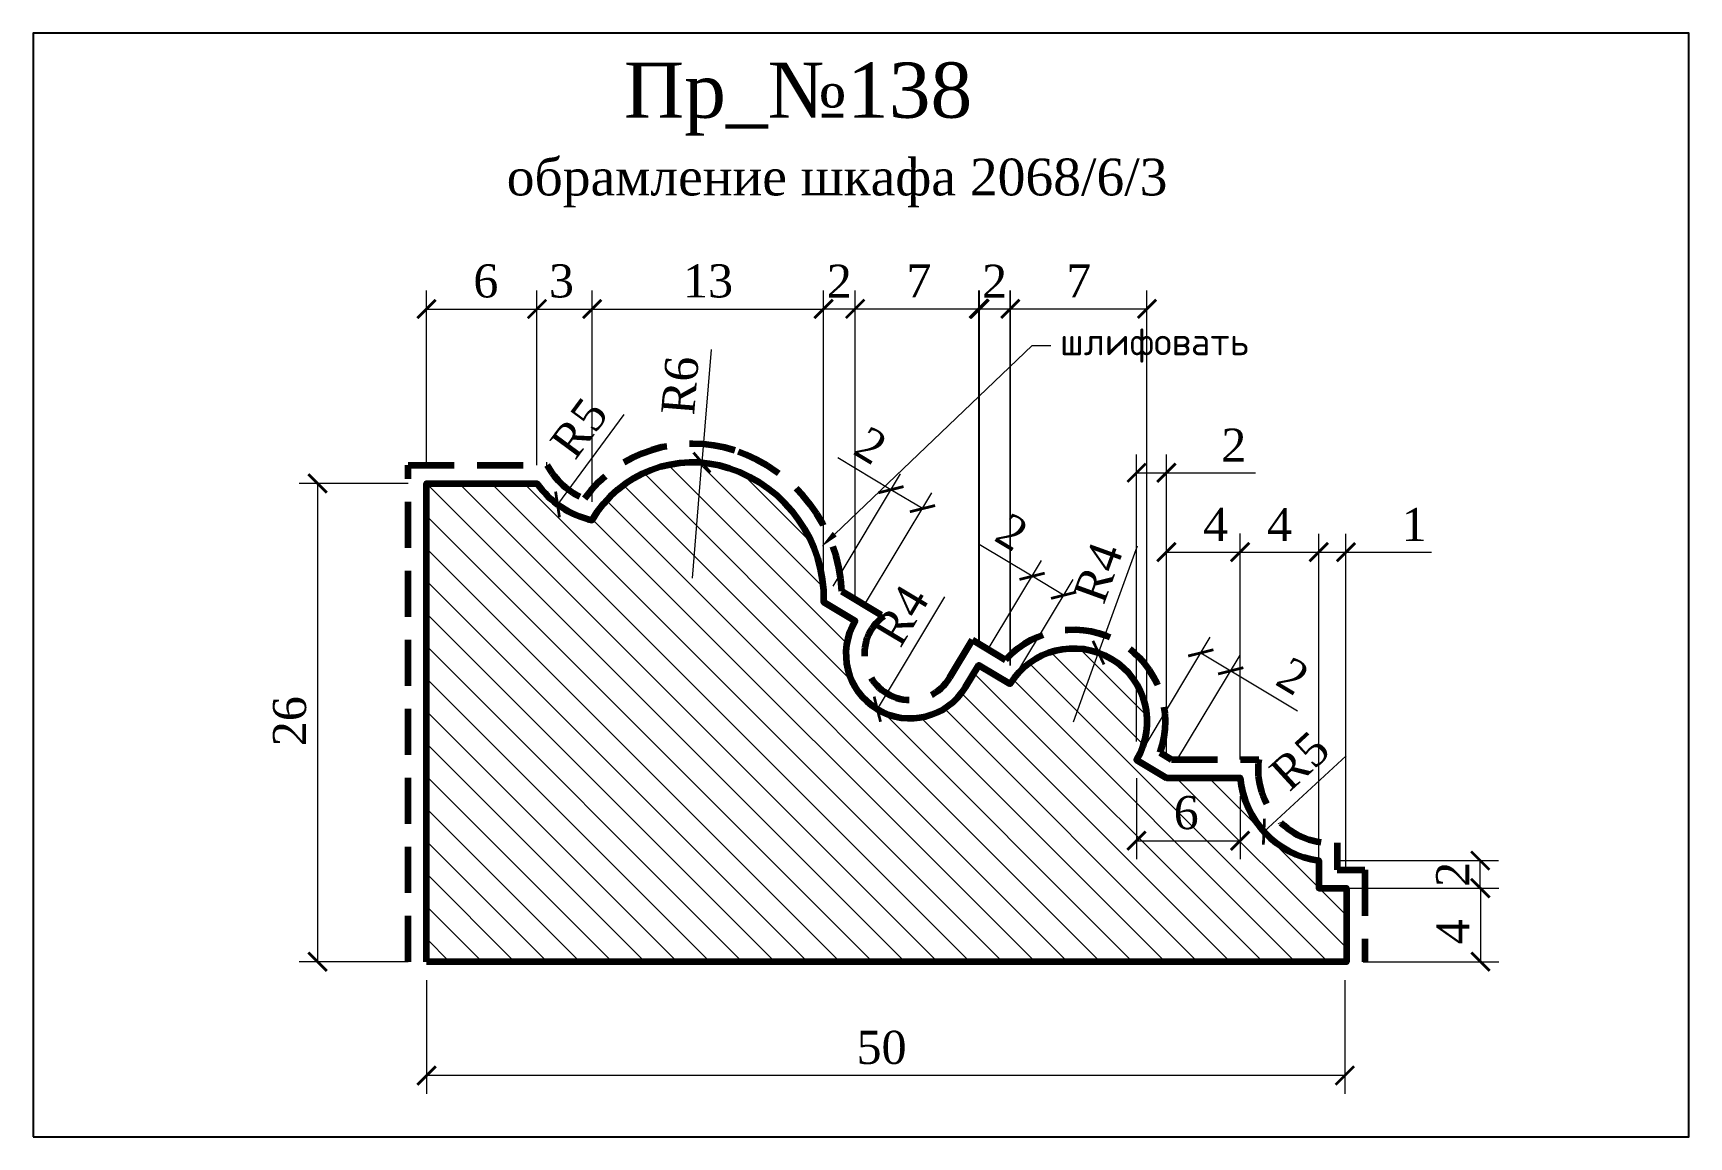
# Model space of a CAD drawing. Header units: millimetres. Extents: x 304769.2 to 304859.2, y -91058.3 to -90998.3.
import ezdxf
from ezdxf import colors
from ezdxf.entities.mleader import LeaderData, LeaderLine
from ezdxf.math import Vec2, Vec3

# ---------------------------------------------------------------- set-up
doc = ezdxf.new("R2010")
doc.units = ezdxf.units.MM
doc.header["$MEASUREMENT"] = 0
doc.linetypes.add('HIDDEN', pattern=[0.375, 0.25, -0.125])
doc.layers.add('Outside panel', color=7, linetype='Continuous', lineweight=18, true_color=0x7f5e57)
doc.layers.add('линия 50', color=1, linetype='Continuous', lineweight=211)
doc.layers.add('служебный слой РАЗМЕРЫ', color=7, linetype='Continuous', lineweight=9)
doc.layers.add('размеры в модели', color=7, linetype='Continuous')
doc.styles.add('ELECT', font='times.ttf')
doc.styles.get("Standard").update_dxf_attribs({"font": 'times.ttf'})
doc.styles.add('ЕСКД профили текст', font='isocpeur.ttf')
doc.dimstyles.new('M_1', dxfattribs={"dimtxt": 1.8, "dimasz": 1, "dimexe": 1, "dimexo": 1, "dimgap": 0.6, "dimtad": 1, "dimdec": 0, "dimdsep": 46, "dimtxsty": 'Standard', "dimblk": 'ARCHTICK', "dimcen": -5, "dimclrd": 7, "dimclre": 7, "dimclrt": 7, "dimadec": 0, "dimazin": 0, "dimtfac": 1, "dimtdec": 0, "dimtmove": 0, "dimatfit": 3, "dimfxl": 1, "dimtolj": 1, "dimtzin": 0, "dimlwd": 5, "dimlwe": 5, "dimarcsym": 0})

# ---------------------------------------------------------------- blocks, each defined once
blk = doc.blocks.new('_ArchTick')
at = {"color": 0, "linetype": 'ByBlock', "const_width": 0.15}
blk.add_lwpolyline([(-0.5, -0.5), (0.5, 0.5)], dxfattribs=at)
blk = doc.blocks.new('*D25')
at = {"layer": 'Defpoints', "color": 0, "ltscale": 1000, "transparency": 16777216}
for p in [(304839.119, -91043.256), (304847.893, -91043.256), (304839.119, -91044.756)]:
    blk.add_point(p, dxfattribs=at)
at = {"layer": 'размеры в модели', "color": 7, "lineweight": 5, "ltscale": 1000, "transparency": 16777216}
for p, q in [((304840.119, -91043.256), (304848.893, -91043.256)), ((304847.893, -91044.756), (304847.893, -91043.256)), ((304840.119, -91044.756), (304848.893, -91044.756))]:
    blk.add_line(p, q, dxfattribs=at)
for p, rotation in [((304847.893, -91043.256), 90), ((304847.893, -91044.756), 270)]:
    blk.add_blockref('_ArchTick', p, dxfattribs=dict(at, rotation=rotation))
at = {"layer": 'размеры в модели', "color": 7, "ltscale": 1000, "transparency": 16777216, "insert": (304846.393, -91044.006), "char_height": 1.8, "attachment_point": 5, "rotation": 90}
blk.add_mtext('\\A1;2', dxfattribs=at)
blk = doc.blocks.new('*D24')
at = {"layer": 'Defpoints', "color": 0, "ltscale": 1000, "transparency": 16777216}
for p in [(304834.329, -91032.942), (304829.211, -91037.78), (304830.836, -91038.756)]:
    blk.add_point(p, dxfattribs=at)
at = {"layer": 'размеры в модели', "color": 7, "lineweight": 5, "ltscale": 1000, "transparency": 16777216}
for p, q in [((304829.726, -91036.923), (304833.219, -91031.109)), ((304831.351, -91037.899), (304834.844, -91032.085)), ((304832.704, -91031.966), (304834.329, -91032.942)), ((304834.329, -91032.942), (304837.954, -91035.121))]:
    blk.add_line(p, q, dxfattribs=at)
for p, rotation in [((304832.704, -91031.966), 149.0000000000978), ((304834.329, -91032.942), 329.0000000000978)]:
    blk.add_blockref('_ArchTick', p, dxfattribs=dict(at, rotation=rotation))
at = {"layer": 'размеры в модели', "color": 7, "ltscale": 1000, "transparency": 16777216, "insert": (304837.715, -91033.227), "char_height": 1.8, "attachment_point": 5, "rotation": 329}
blk.add_mtext('\\A1;2', dxfattribs=at)
blk = doc.blocks.new('*D23')
at = {"layer": 'Defpoints', "color": 0, "ltscale": 1000, "transparency": 16777216}
for p in [(304825.247, -91028.836), (304820.636, -91032.627), (304822.35, -91033.657)]:
    blk.add_point(p, dxfattribs=at)
at = {"layer": 'размеры в модели', "color": 7, "lineweight": 5, "ltscale": 1000, "transparency": 16777216}
for p, q in [((304823.533, -91027.806), (304820.651, -91026.075)), ((304821.151, -91031.77), (304824.048, -91026.949)), ((304822.865, -91032.8), (304825.762, -91027.979)), ((304825.247, -91028.836), (304823.533, -91027.806))]:
    blk.add_line(p, q, dxfattribs=at)
for p, rotation in [((304823.533, -91027.806), 149.0000000001864), ((304825.247, -91028.836), 329.0000000001864)]:
    blk.add_blockref('_ArchTick', p, dxfattribs=dict(at, rotation=rotation))
at = {"layer": 'размеры в модели', "color": 7, "ltscale": 1000, "transparency": 16777216, "insert": (304822.436, -91025.397), "char_height": 1.8, "attachment_point": 5, "rotation": 329}
blk.add_mtext('\\A1;2', dxfattribs=at)
blk = doc.blocks.new('*D22')
at = {"layer": 'Defpoints', "color": 0, "ltscale": 1000, "transparency": 16777216}
for p in [(304817.576, -91024.128), (304812.2, -91029.192), (304813.915, -91030.222)]:
    blk.add_point(p, dxfattribs=at)
at = {"layer": 'размеры в модели', "color": 7, "lineweight": 5, "ltscale": 1000, "transparency": 16777216}
for p, q in [((304815.862, -91023.098), (304812.98, -91021.367)), ((304812.715, -91028.335), (304816.377, -91022.241)), ((304814.43, -91029.365), (304818.091, -91023.271)), ((304817.576, -91024.128), (304815.862, -91023.098))]:
    blk.add_line(p, q, dxfattribs=at)
for p, rotation in [((304815.862, -91023.098), 149.0000000001864), ((304817.576, -91024.128), 329.0000000001864)]:
    blk.add_blockref('_ArchTick', p, dxfattribs=dict(at, rotation=rotation))
at = {"layer": 'размеры в модели', "color": 7, "ltscale": 1000, "transparency": 16777216, "insert": (304814.765, -91020.689), "char_height": 1.8, "attachment_point": 5, "rotation": 329}
blk.add_mtext('\\A1;2', dxfattribs=at)
blk = doc.blocks.new('*D21')
at = {"layer": 'Defpoints', "color": 0, "ltscale": 1000, "transparency": 16777216}
for p in [(304800.706, -91019.876), (304797.738, -91023.899)]:
    blk.add_point(p, dxfattribs=at)
at = {"layer": 'размеры в модели', "color": 7, "lineweight": 5, "ltscale": 1000, "transparency": 16777216}
blk.add_line((304801.348, -91019.006), (304797.738, -91023.899), dxfattribs=at)
at = {"layer": 'размеры в модели', "color": 7, "lineweight": 5, "ltscale": 1000, "transparency": 16777216, "rotation": 233.5805119738744}
blk.add_blockref('_ArchTick', (304797.738, -91023.899), dxfattribs=at)
at = {"layer": 'размеры в модели', "color": 7, "ltscale": 1000, "transparency": 16777216, "insert": (304798.917, -91019.748), "char_height": 1.8, "attachment_point": 5, "rotation": 53.58051}
blk.add_mtext('\\A1;R5', dxfattribs=at)
blk = doc.blocks.new('*D20')
at = {"layer": 'Defpoints', "color": 0, "ltscale": 1000, "transparency": 16777216}
for p in [(304839.816, -91038.305), (304836.134, -91041.688)]:
    blk.add_point(p, dxfattribs=at)
at = {"layer": 'размеры в модели', "color": 7, "lineweight": 5, "ltscale": 1000, "transparency": 16777216}
blk.add_line((304840.612, -91037.573), (304836.134, -91041.688), dxfattribs=at)
at = {"layer": 'размеры в модели', "color": 7, "lineweight": 5, "ltscale": 1000, "transparency": 16777216, "rotation": 222.5784470364119}
blk.add_blockref('_ArchTick', (304836.134, -91041.688), dxfattribs=at)
at = {"layer": 'размеры в модели', "color": 7, "ltscale": 1000, "transparency": 16777216, "insert": (304838.084, -91037.838), "char_height": 1.8, "attachment_point": 5, "rotation": 42.57845}
blk.add_mtext('\\A1;R5', dxfattribs=at)
blk = doc.blocks.new('*D19')
at = {"layer": 'Defpoints', "color": 0, "ltscale": 1000, "transparency": 16777216}
for p in [(304827.141, -91031.956), (304825.779, -91035.717)]:
    blk.add_point(p, dxfattribs=at)
at = {"layer": 'размеры в модели', "color": 7, "lineweight": 5, "ltscale": 1000, "transparency": 16777216}
for p in [(304829.24, -91026.161), (304825.779, -91035.717)]:
    blk.add_line(p, (304827.141, -91031.956), dxfattribs=at)
at = {"layer": 'размеры в модели', "color": 7, "lineweight": 5, "ltscale": 1000, "transparency": 16777216, "rotation": 250.0926699800029}
blk.add_blockref('_ArchTick', (304827.141, -91031.956), dxfattribs=at)
at = {"layer": 'размеры в модели', "color": 7, "ltscale": 1000, "transparency": 16777216, "insert": (304827.12, -91027.608), "char_height": 1.8, "attachment_point": 5, "rotation": 70.09267}
blk.add_mtext('\\A1;R4', dxfattribs=at)
blk = doc.blocks.new('*D18')
at = {"layer": 'Defpoints', "color": 0, "ltscale": 1000, "transparency": 16777216}
for p in [(304816.915, -91032.025), (304815.121, -91035.03)]:
    blk.add_point(p, dxfattribs=at)
at = {"layer": 'размеры в модели', "color": 7, "lineweight": 5, "ltscale": 1000, "transparency": 16777216}
blk.add_line((304818.77, -91028.917), (304815.121, -91035.03), dxfattribs=at)
at = {"layer": 'размеры в модели', "color": 7, "lineweight": 5, "ltscale": 1000, "transparency": 16777216, "rotation": 239.1684062804381}
blk.add_blockref('_ArchTick', (304815.121, -91035.03), dxfattribs=at)
at = {"layer": 'размеры в модели', "color": 7, "ltscale": 1000, "transparency": 16777216, "insert": (304816.414, -91029.936), "char_height": 1.8, "attachment_point": 5, "rotation": 59.16841}
blk.add_mtext('\\A1;R4', dxfattribs=at)
blk = doc.blocks.new('*D17')
at = {"layer": 'Defpoints', "color": 0, "ltscale": 1000, "transparency": 16777216}
for p in [(304805.586, -91021.619), (304805.079, -91027.899)]:
    blk.add_point(p, dxfattribs=at)
at = {"layer": 'размеры в модели', "color": 7, "lineweight": 5, "ltscale": 1000, "transparency": 16777216}
for p in [(304806.08, -91015.485), (304805.079, -91027.899)]:
    blk.add_line(p, (304805.586, -91021.619), dxfattribs=at)
at = {"layer": 'размеры в модели', "color": 7, "lineweight": 5, "ltscale": 1000, "transparency": 16777216, "rotation": 265.3892347518312}
blk.add_blockref('_ArchTick', (304805.586, -91021.619), dxfattribs=at)
at = {"layer": 'размеры в модели', "color": 7, "ltscale": 1000, "transparency": 16777216, "insert": (304804.403, -91017.434), "char_height": 1.8, "attachment_point": 5, "rotation": 85.38923}
blk.add_mtext('\\A1;R6', dxfattribs=at)
blk = doc.blocks.new('*D16')
at = {"layer": 'Defpoints', "color": 0, "ltscale": 1000, "transparency": 16777216}
for p in [(304840.619, -91044.756), (304840.531, -91048.756), (304847.907, -91048.756)]:
    blk.add_point(p, dxfattribs=at)
at = {"layer": 'размеры в модели', "color": 7, "lineweight": 5, "ltscale": 1000, "transparency": 16777216}
for p, q in [((304841.619, -91044.756), (304848.907, -91044.756)), ((304847.907, -91044.756), (304847.907, -91048.756)), ((304841.531, -91048.756), (304848.907, -91048.756))]:
    blk.add_line(p, q, dxfattribs=at)
for p, rotation in [((304847.907, -91044.756), 90), ((304847.907, -91048.756), 270)]:
    blk.add_blockref('_ArchTick', p, dxfattribs=dict(at, rotation=rotation))
at = {"layer": 'размеры в модели', "color": 7, "ltscale": 1000, "transparency": 16777216, "insert": (304846.407, -91047.132), "char_height": 1.8, "attachment_point": 5, "rotation": 90}
blk.add_mtext('\\A1;4', dxfattribs=at)
blk = doc.blocks.new('*D15')
at = {"layer": 'Defpoints', "color": 0, "ltscale": 1000, "transparency": 16777216}
for p in [(304840.593, -91026.49), (304839.119, -91044.756), (304840.593, -91044.756)]:
    blk.add_point(p, dxfattribs=at)
at = {"layer": 'размеры в модели', "color": 7, "lineweight": 5, "ltscale": 1000, "transparency": 16777216}
for p, q in [((304839.119, -91043.756), (304839.119, -91025.49)), ((304840.593, -91043.756), (304840.593, -91025.49)), ((304839.119, -91026.49), (304840.593, -91026.49)), ((304840.593, -91026.49), (304845.251, -91026.49))]:
    blk.add_line(p, q, dxfattribs=at)
at = {"layer": 'размеры в модели', "color": 7, "lineweight": 5, "ltscale": 1000, "transparency": 16777216, "rotation": 180}
blk.add_blockref('_ArchTick', (304839.119, -91026.49), dxfattribs=at)
at = {"layer": 'размеры в модели', "color": 7, "lineweight": 5, "ltscale": 1000, "transparency": 16777216}
blk.add_blockref('_ArchTick', (304840.593, -91026.49), dxfattribs=at)
at = {"layer": 'размеры в модели', "color": 7, "ltscale": 1000, "transparency": 16777216, "insert": (304844.304, -91024.99), "char_height": 1.8, "attachment_point": 5}
blk.add_mtext('\\A1;1', dxfattribs=at)
blk = doc.blocks.new('*D14')
at = {"layer": 'Defpoints', "color": 0, "ltscale": 1000, "transparency": 16777216}
for p in [(304839.119, -91026.495), (304834.836, -91038.756), (304839.119, -91043.256)]:
    blk.add_point(p, dxfattribs=at)
at = {"layer": 'размеры в модели', "color": 7, "lineweight": 5, "ltscale": 1000, "transparency": 16777216}
for p, q in [((304834.836, -91037.756), (304834.836, -91025.495)), ((304839.119, -91042.256), (304839.119, -91025.495)), ((304834.836, -91026.495), (304839.119, -91026.495))]:
    blk.add_line(p, q, dxfattribs=at)
at = {"layer": 'размеры в модели', "color": 7, "lineweight": 5, "ltscale": 1000, "transparency": 16777216, "rotation": 180}
blk.add_blockref('_ArchTick', (304834.836, -91026.495), dxfattribs=at)
at = {"layer": 'размеры в модели', "color": 7, "lineweight": 5, "ltscale": 1000, "transparency": 16777216}
blk.add_blockref('_ArchTick', (304839.119, -91026.495), dxfattribs=at)
at = {"layer": 'размеры в модели', "color": 7, "ltscale": 1000, "transparency": 16777216, "insert": (304836.978, -91024.995), "char_height": 1.8, "attachment_point": 5}
blk.add_mtext('\\A1;4', dxfattribs=at)
blk = doc.blocks.new('*D13')
at = {"layer": 'Defpoints', "color": 0, "ltscale": 1000, "transparency": 16777216}
for p in [(304834.836, -91026.487), (304830.836, -91038.756), (304834.836, -91038.756)]:
    blk.add_point(p, dxfattribs=at)
at = {"layer": 'размеры в модели', "color": 7, "lineweight": 5, "ltscale": 1000, "transparency": 16777216}
for p, q in [((304830.836, -91037.756), (304830.836, -91025.487)), ((304834.836, -91037.756), (304834.836, -91025.487)), ((304830.836, -91026.487), (304834.836, -91026.487))]:
    blk.add_line(p, q, dxfattribs=at)
at = {"layer": 'размеры в модели', "color": 7, "lineweight": 5, "ltscale": 1000, "transparency": 16777216, "rotation": 180}
blk.add_blockref('_ArchTick', (304830.836, -91026.487), dxfattribs=at)
at = {"layer": 'размеры в модели', "color": 7, "lineweight": 5, "ltscale": 1000, "transparency": 16777216}
blk.add_blockref('_ArchTick', (304834.836, -91026.487), dxfattribs=at)
at = {"layer": 'размеры в модели', "color": 7, "ltscale": 1000, "transparency": 16777216, "insert": (304833.509, -91024.987), "char_height": 1.8, "attachment_point": 5}
blk.add_mtext('\\A1;4', dxfattribs=at)
blk = doc.blocks.new('*D12')
at = {"layer": 'Defpoints', "color": 0, "ltscale": 1000, "transparency": 16777216}
for p in [(304830.836, -91022.177), (304829.211, -91037.78), (304830.836, -91038.756)]:
    blk.add_point(p, dxfattribs=at)
at = {"layer": 'размеры в модели', "color": 7, "lineweight": 5, "ltscale": 1000, "transparency": 16777216}
for p, q in [((304829.211, -91036.78), (304829.211, -91021.177)), ((304830.836, -91037.756), (304830.836, -91021.177)), ((304829.211, -91022.177), (304830.836, -91022.177)), ((304830.836, -91022.177), (304835.676, -91022.177))]:
    blk.add_line(p, q, dxfattribs=at)
at = {"layer": 'размеры в модели', "color": 7, "lineweight": 5, "ltscale": 1000, "transparency": 16777216, "rotation": 180}
blk.add_blockref('_ArchTick', (304829.211, -91022.177), dxfattribs=at)
at = {"layer": 'размеры в модели', "color": 7, "lineweight": 5, "ltscale": 1000, "transparency": 16777216}
blk.add_blockref('_ArchTick', (304830.836, -91022.177), dxfattribs=at)
at = {"layer": 'размеры в модели', "color": 7, "ltscale": 1000, "transparency": 16777216, "insert": (304834.496, -91020.677), "char_height": 1.8, "attachment_point": 5}
blk.add_mtext('\\A1;2', dxfattribs=at)
blk = doc.blocks.new('*D11')
at = {"layer": 'Defpoints', "color": 0, "ltscale": 1000, "transparency": 16777216}
for p in [(304829.207, -91037.778), (304834.836, -91038.756), (304834.836, -91042.178)]:
    blk.add_point(p, dxfattribs=at)
at = {"layer": 'размеры в модели', "color": 7, "lineweight": 5, "ltscale": 1000, "transparency": 16777216}
for p, q in [((304829.207, -91038.778), (304829.207, -91043.178)), ((304834.836, -91039.756), (304834.836, -91043.178)), ((304829.207, -91042.178), (304834.836, -91042.178))]:
    blk.add_line(p, q, dxfattribs=at)
at = {"layer": 'размеры в модели', "color": 7, "lineweight": 5, "ltscale": 1000, "transparency": 16777216, "rotation": 180}
blk.add_blockref('_ArchTick', (304829.207, -91042.178), dxfattribs=at)
at = {"layer": 'размеры в модели', "color": 7, "lineweight": 5, "ltscale": 1000, "transparency": 16777216}
blk.add_blockref('_ArchTick', (304834.836, -91042.178), dxfattribs=at)
at = {"layer": 'размеры в модели', "color": 7, "ltscale": 1000, "transparency": 16777216, "insert": (304831.909, -91040.663), "char_height": 1.8, "attachment_point": 5}
blk.add_mtext('\\A1;6', dxfattribs=at)
blk = doc.blocks.new('*D10')
at = {"layer": 'Defpoints', "color": 0, "ltscale": 1000, "transparency": 16777216}
for p in [(304829.774, -91013.265), (304822.354, -91033.651), (304829.774, -91035.903)]:
    blk.add_point(p, dxfattribs=at)
at = {"layer": 'размеры в модели', "color": 7, "lineweight": 5, "ltscale": 1000, "transparency": 16777216}
for p, q in [((304822.354, -91032.651), (304822.354, -91012.265)), ((304829.774, -91034.903), (304829.774, -91012.265)), ((304822.354, -91013.265), (304829.774, -91013.265))]:
    blk.add_line(p, q, dxfattribs=at)
at = {"layer": 'размеры в модели', "color": 7, "lineweight": 5, "ltscale": 1000, "transparency": 16777216, "rotation": 180}
blk.add_blockref('_ArchTick', (304822.354, -91013.265), dxfattribs=at)
at = {"layer": 'размеры в модели', "color": 7, "lineweight": 5, "ltscale": 1000, "transparency": 16777216}
blk.add_blockref('_ArchTick', (304829.774, -91013.265), dxfattribs=at)
at = {"layer": 'размеры в модели', "color": 7, "ltscale": 1000, "transparency": 16777216, "insert": (304826.067, -91011.747), "char_height": 1.8, "attachment_point": 5}
blk.add_mtext('\\A1;7', dxfattribs=at)
blk = doc.blocks.new('*D9')
at = {"layer": 'Defpoints', "color": 0, "ltscale": 1000, "transparency": 16777216}
for p in [(304822.35, -91013.265), (304820.636, -91032.627), (304822.35, -91033.657)]:
    blk.add_point(p, dxfattribs=at)
at = {"layer": 'размеры в модели', "color": 7, "lineweight": 5, "ltscale": 1000, "transparency": 16777216}
for p, q in [((304820.636, -91031.627), (304820.636, -91012.265)), ((304822.35, -91032.657), (304822.35, -91012.265)), ((304820.636, -91013.265), (304822.35, -91013.265))]:
    blk.add_line(p, q, dxfattribs=at)
at = {"layer": 'размеры в модели', "color": 7, "lineweight": 5, "ltscale": 1000, "transparency": 16777216, "rotation": 180}
blk.add_blockref('_ArchTick', (304820.636, -91013.265), dxfattribs=at)
at = {"layer": 'размеры в модели', "color": 7, "lineweight": 5, "ltscale": 1000, "transparency": 16777216}
blk.add_blockref('_ArchTick', (304822.35, -91013.265), dxfattribs=at)
at = {"layer": 'размеры в модели', "color": 7, "ltscale": 1000, "transparency": 16777216, "insert": (304821.493, -91011.765), "char_height": 1.8, "attachment_point": 5}
blk.add_mtext('\\A1;2', dxfattribs=at)
blk = doc.blocks.new('*D8')
at = {"layer": 'Defpoints', "color": 0, "ltscale": 1000, "transparency": 16777216}
for p in [(304820.682, -91013.265), (304813.915, -91030.222), (304820.682, -91032.655)]:
    blk.add_point(p, dxfattribs=at)
at = {"layer": 'размеры в модели', "color": 7, "lineweight": 5, "ltscale": 1000, "transparency": 16777216}
for p, q in [((304813.915, -91029.222), (304813.915, -91012.265)), ((304820.682, -91031.655), (304820.682, -91012.265)), ((304813.915, -91013.265), (304820.682, -91013.265))]:
    blk.add_line(p, q, dxfattribs=at)
at = {"layer": 'размеры в модели', "color": 7, "lineweight": 5, "ltscale": 1000, "transparency": 16777216, "rotation": 180}
blk.add_blockref('_ArchTick', (304813.915, -91013.265), dxfattribs=at)
at = {"layer": 'размеры в модели', "color": 7, "lineweight": 5, "ltscale": 1000, "transparency": 16777216}
blk.add_blockref('_ArchTick', (304820.682, -91013.265), dxfattribs=at)
at = {"layer": 'размеры в модели', "color": 7, "ltscale": 1000, "transparency": 16777216, "insert": (304817.38, -91011.747), "char_height": 1.8, "attachment_point": 5}
blk.add_mtext('\\A1;7', dxfattribs=at)
blk = doc.blocks.new('*D7')
at = {"layer": 'Defpoints', "color": 0, "ltscale": 1000, "transparency": 16777216}
for p in [(304813.915, -91013.265), (304812.2, -91029.192), (304813.915, -91030.222)]:
    blk.add_point(p, dxfattribs=at)
at = {"layer": 'размеры в модели', "color": 7, "lineweight": 5, "ltscale": 1000, "transparency": 16777216}
for p, q in [((304812.2, -91028.192), (304812.2, -91012.265)), ((304813.915, -91029.222), (304813.915, -91012.265)), ((304812.2, -91013.265), (304813.915, -91013.265))]:
    blk.add_line(p, q, dxfattribs=at)
at = {"layer": 'размеры в модели', "color": 7, "lineweight": 5, "ltscale": 1000, "transparency": 16777216, "rotation": 180}
blk.add_blockref('_ArchTick', (304812.2, -91013.265), dxfattribs=at)
at = {"layer": 'размеры в модели', "color": 7, "lineweight": 5, "ltscale": 1000, "transparency": 16777216}
blk.add_blockref('_ArchTick', (304813.915, -91013.265), dxfattribs=at)
at = {"layer": 'размеры в модели', "color": 7, "ltscale": 1000, "transparency": 16777216, "insert": (304813.057, -91011.765), "char_height": 1.8, "attachment_point": 5}
blk.add_mtext('\\A1;2', dxfattribs=at)
blk = doc.blocks.new('*D6')
at = {"layer": 'Defpoints', "color": 0, "ltscale": 1000, "transparency": 16777216}
for p in [(304812.2, -91013.276), (304799.619, -91024.756), (304812.2, -91029.192)]:
    blk.add_point(p, dxfattribs=at)
at = {"layer": 'размеры в модели', "color": 7, "lineweight": 5, "ltscale": 1000, "transparency": 16777216}
for p, q in [((304799.619, -91023.756), (304799.619, -91012.276)), ((304812.2, -91028.192), (304812.2, -91012.276)), ((304799.619, -91013.276), (304812.2, -91013.276))]:
    blk.add_line(p, q, dxfattribs=at)
at = {"layer": 'размеры в модели', "color": 7, "lineweight": 5, "ltscale": 1000, "transparency": 16777216, "rotation": 180}
blk.add_blockref('_ArchTick', (304799.619, -91013.276), dxfattribs=at)
at = {"layer": 'размеры в модели', "color": 7, "lineweight": 5, "ltscale": 1000, "transparency": 16777216}
blk.add_blockref('_ArchTick', (304812.2, -91013.276), dxfattribs=at)
at = {"layer": 'размеры в модели', "color": 7, "ltscale": 1000, "transparency": 16777216, "insert": (304805.92, -91011.76), "char_height": 1.8, "attachment_point": 5}
blk.add_mtext('\\A1;13', dxfattribs=at)
blk = doc.blocks.new('*D5')
at = {"layer": 'Defpoints', "color": 0, "ltscale": 1000, "transparency": 16777216}
for p in [(304799.619, -91013.276), (304796.621, -91022.759), (304799.619, -91024.756)]:
    blk.add_point(p, dxfattribs=at)
at = {"layer": 'размеры в модели', "color": 7, "lineweight": 5, "ltscale": 1000, "transparency": 16777216}
for p, q in [((304796.621, -91021.759), (304796.621, -91012.276)), ((304799.619, -91023.756), (304799.619, -91012.276)), ((304796.621, -91013.276), (304799.619, -91013.276))]:
    blk.add_line(p, q, dxfattribs=at)
at = {"layer": 'размеры в модели', "color": 7, "lineweight": 5, "ltscale": 1000, "transparency": 16777216, "rotation": 180}
blk.add_blockref('_ArchTick', (304796.621, -91013.276), dxfattribs=at)
at = {"layer": 'размеры в модели', "color": 7, "lineweight": 5, "ltscale": 1000, "transparency": 16777216}
blk.add_blockref('_ArchTick', (304799.619, -91013.276), dxfattribs=at)
at = {"layer": 'размеры в модели', "color": 7, "ltscale": 1000, "transparency": 16777216, "insert": (304797.952, -91011.76), "char_height": 1.8, "attachment_point": 5}
blk.add_mtext('\\A1;3', dxfattribs=at)
blk = doc.blocks.new('*D4')
at = {"layer": 'Defpoints', "color": 0, "ltscale": 1000, "transparency": 16777216}
for p in [(304796.621, -91013.276), (304790.619, -91022.756), (304796.621, -91022.759)]:
    blk.add_point(p, dxfattribs=at)
at = {"layer": 'размеры в модели', "color": 7, "lineweight": 5, "ltscale": 1000, "transparency": 16777216}
for p, q in [((304790.619, -91021.756), (304790.619, -91012.276)), ((304796.621, -91021.759), (304796.621, -91012.276)), ((304790.619, -91013.276), (304796.621, -91013.276))]:
    blk.add_line(p, q, dxfattribs=at)
at = {"layer": 'размеры в модели', "color": 7, "lineweight": 5, "ltscale": 1000, "transparency": 16777216, "rotation": 180}
blk.add_blockref('_ArchTick', (304790.619, -91013.276), dxfattribs=at)
at = {"layer": 'размеры в модели', "color": 7, "lineweight": 5, "ltscale": 1000, "transparency": 16777216}
blk.add_blockref('_ArchTick', (304796.621, -91013.276), dxfattribs=at)
at = {"layer": 'размеры в модели', "color": 7, "ltscale": 1000, "transparency": 16777216, "insert": (304793.842, -91011.76), "char_height": 1.8, "attachment_point": 5}
blk.add_mtext('\\A1;6', dxfattribs=at)
blk = doc.blocks.new('*D3')
at = {"layer": 'Defpoints', "color": 0, "ltscale": 1000, "transparency": 16777216}
for p in [(304790.619, -91022.756), (304784.698, -91048.756), (304790.619, -91048.756)]:
    blk.add_point(p, dxfattribs=at)
at = {"layer": 'размеры в модели', "color": 7, "lineweight": 5, "ltscale": 1000, "transparency": 16777216}
for p, q in [((304789.619, -91022.756), (304783.698, -91022.756)), ((304784.698, -91022.756), (304784.698, -91048.756)), ((304789.619, -91048.756), (304783.698, -91048.756))]:
    blk.add_line(p, q, dxfattribs=at)
for p, rotation in [((304784.698, -91022.756), 90), ((304784.698, -91048.756), 270)]:
    blk.add_blockref('_ArchTick', p, dxfattribs=dict(at, rotation=rotation))
at = {"layer": 'размеры в модели', "color": 7, "ltscale": 1000, "transparency": 16777216, "insert": (304783.182, -91035.68), "char_height": 1.8, "attachment_point": 5, "rotation": 90}
blk.add_mtext('\\A1;26', dxfattribs=at)
blk = doc.blocks.new('*D2')
at = {"layer": 'Defpoints', "color": 0, "ltscale": 1000, "transparency": 16777216}
for p in [(304790.619, -91048.756), (304840.531, -91048.756), (304790.619, -91054.941)]:
    blk.add_point(p, dxfattribs=at)
at = {"layer": 'размеры в модели', "color": 7, "lineweight": 5, "ltscale": 1000, "transparency": 16777216}
for p, q in [((304790.619, -91049.756), (304790.619, -91055.941)), ((304840.531, -91049.756), (304840.531, -91055.941)), ((304840.531, -91054.941), (304790.619, -91054.941))]:
    blk.add_line(p, q, dxfattribs=at)
at = {"layer": 'размеры в модели', "color": 7, "lineweight": 5, "ltscale": 1000, "transparency": 16777216, "rotation": 180}
blk.add_blockref('_ArchTick', (304790.619, -91054.941), dxfattribs=at)
at = {"layer": 'размеры в модели', "color": 7, "lineweight": 5, "ltscale": 1000, "transparency": 16777216}
blk.add_blockref('_ArchTick', (304840.531, -91054.941), dxfattribs=at)
at = {"layer": 'размеры в модели', "color": 7, "ltscale": 1000, "transparency": 16777216, "insert": (304815.351, -91053.426), "char_height": 1.8, "attachment_point": 5}
blk.add_mtext('\\A1;50', dxfattribs=at)

msp = doc.modelspace()

# ---------------------------------------------------------------- hatches: boundary and pattern name
at = {"layer": 'Outside panel', "ltscale": 1000}
h = msp.add_hatch(dxfattribs=at)
h.set_pattern_fill('ANSI31', color=256, scale=10, angle=90)
h.set_pattern_definition([(135, (-5471.7181, -530.9737), (-0.8838834765, -0.8838834765), [])])
h.paths.add_polyline_path([(304813.915, -91030.222), (304812.2, -91029.192, 0.328978), (304807.061, -91021.919, 0.356148), (304799.619, -91024.756, -0.186551), (304796.619, -91022.756), (304790.619, -91022.756), (304790.619, -91048.756), (304840.619, -91048.756), (304840.619, -91044.756), (304839.119, -91044.756), (304839.119, -91043.256, -0.348307), (304834.836, -91038.756), (304830.836, -91038.756), (304829.207, -91037.778, 1), (304822.35, -91033.657), (304820.636, -91032.627), (304819.915, -91033.827, -1)])

# ---------------------------------------------------------------- linework, layer by layer
at = {"color": 6, "ltscale": 1000}
msp.add_lwpolyline([(304769.233, -91058.278), (304859.233, -91058.278), (304859.233, -90998.278), (304769.233, -90998.278)], close=True, dxfattribs=at)
at = {"layer": 'линия 50', "color": 1, "linetype": 'HIDDEN', "ltscale": 10, "true_color": 0xff0909}
msp.add_lwpolyline([(304789.619, -91048.756), (304789.619, -91021.756), (304797.176, -91021.756, 0.175231), (304799.195, -91023.579, -0.325188), (304807.376, -91020.969, -0.3098), (304813.192, -91028.621), (304815.466, -91029.987, 1.23026), (304819.058, -91033.312), (304820.294, -91031.255), (304822.095, -91032.337, -0.816497), (304830.493, -91037.383), (304831.113, -91037.756), (304835.853, -91037.756, 0.478241), (304840.119, -91042.293), (304840.119, -91043.756), (304841.619, -91043.756), (304841.619, -91048.756)], format="xyb", dxfattribs=at)
at = {"layer": 'линия 50', "color": 7}
msp.add_lwpolyline([(304790.619, -91048.756), (304790.619, -91022.756), (304796.619, -91022.756, 0.186551), (304799.619, -91024.756, -0.356148), (304807.061, -91021.919, -0.328978), (304812.2, -91029.192), (304813.915, -91030.222, 1), (304819.915, -91033.827), (304820.636, -91032.627), (304822.35, -91033.657, -1), (304829.207, -91037.778), (304830.836, -91038.756), (304834.836, -91038.756, 0.348307), (304839.119, -91043.256), (304839.119, -91044.756), (304840.619, -91044.756), (304840.619, -91048.756)], format="xyb", close=True, dxfattribs=at)

# ---------------------------------------------------------------- texts
at = {"color": 5, "ltscale": 1000, "style": 'ELECT'}
msp.add_text('Пр_№138', height=3, dxfattribs=at).set_placement((304801.354, -91002.877))
at = {"color": 7, "ltscale": 1000, "style": 'ELECT'}
msp.add_text('обрамление шкафа 2068/6/3', height=2, dxfattribs=at).set_placement((304794.975, -91007.101))

# ---------------------------------------------------------------- dimensions: what is measured, and where the dimension line sits
at = {"layer": 'размеры в модели', "color": 0, "ltscale": 1000}
for base, p1, p2, picture, middle in [((304796.621, -91013.276), (304790.619, -91022.756), (304796.621, -91022.759), '*D4', (304793.842, -91013.276)), ((304799.619, -91013.276), (304796.621, -91022.759), (304799.619, -91024.756), '*D5', (304797.952, -91013.276)), ((304812.2, -91013.276), (304799.619, -91024.756), (304812.2, -91029.192), '*D6', (304805.92, -91013.276)), ((304813.915, -91013.265), (304812.2, -91029.192), (304813.915, -91030.222), '*D7', (304813.057, -91013.265)), ((304820.682, -91013.265), (304813.915, -91030.222), (304820.682, -91032.655), '*D8', (304817.38, -91013.265)), ((304822.35, -91013.265), (304820.636, -91032.627), (304822.35, -91033.657), '*D9', (304821.493, -91013.265)), ((304829.774, -91013.265), (304822.354, -91033.651), (304829.774, -91035.903), '*D10', (304826.067, -91013.265)), ((304830.836, -91022.177), (304829.211, -91037.78), (304830.836, -91038.756), '*D12', (304834.496, -91022.177)), ((304834.836, -91026.487), (304830.836, -91038.756), (304834.836, -91038.756), '*D13', (304833.509, -91026.487)), ((304839.119, -91026.495), (304834.836, -91038.756), (304839.119, -91043.256), '*D14', (304836.978, -91026.495)), ((304840.593, -91026.49), (304839.119, -91044.756), (304840.593, -91044.756), '*D15', (304844.304, -91026.49)), ((304834.836, -91042.178), (304829.207, -91037.778), (304834.836, -91038.756), '*D11', (304831.909, -91042.178))]:
    dim = msp.add_linear_dim(base=base, p1=p1, p2=p2, dimstyle='M_1', override={"dimtxt": 1.8}, dxfattribs=at)
    dim.commit()
    dim.dimension.update_dxf_attribs({"geometry": picture, "text_midpoint": middle, "dimtype": 128})
for center, mpoint, picture, middle in [((304805.079, -91027.899), (304805.586, -91021.619), '*D17', (304804.403, -91017.434)), ((304825.779, -91035.717), (304827.141, -91031.956), '*D19', (304827.12, -91027.608))]:
    dim = msp.add_radius_dim(center=center, mpoint=mpoint, dimstyle='M_1', override={"dimtxt": 1.8}, dxfattribs=at)
    dim.commit()
    dim.dimension.update_dxf_attribs({"geometry": picture, "text_midpoint": middle})
for center, mpoint, picture, middle in [((304800.706, -91019.876), (304797.738, -91023.899), '*D21', (304800.136, -91020.648)), ((304816.9146, -91032.0246), (304815.1208, -91035.03), '*D18', (304817.7024, -91030.7046)), ((304839.816, -91038.305), (304836.134, -91041.688), '*D20', (304839.109, -91038.954))]:
    dim = msp.add_radius_dim(center=center, mpoint=mpoint, dimstyle='M_1', override={"dimtxt": 1.8}, dxfattribs=at)
    dim.commit()
    dim.dimension.update_dxf_attribs({"geometry": picture, "text_midpoint": middle, "dimtype": 132})
for base, p1, p2, angle, picture, middle, dimtype in [((304817.576, -91024.128), (304812.2, -91029.192), (304813.915, -91030.222), 329, '*D22', (304813.992, -91021.975), 129), ((304784.698, -91048.756), (304790.619, -91022.756), (304790.619, -91048.756), 90, '*D3', (304784.698, -91035.68), 128), ((304825.247, -91028.836), (304820.636, -91032.627), (304822.35, -91033.657), 329, '*D23', (304821.663, -91026.683), 129), ((304834.329, -91032.942), (304829.211, -91037.78), (304830.836, -91038.756), 329, '*D24', (304836.942, -91034.512), 129), ((304847.89341666, -91043.25616088), (304839.119093126, -91044.75616088), (304839.119093126, -91043.25616088), 90, '*D25', (304847.89341666, -91044.00616088), 128), ((304847.907, -91048.756), (304840.619, -91044.756), (304840.531, -91048.756), 90, '*D16', (304847.907, -91047.132), 128)]:
    dim = msp.add_linear_dim(base=base, p1=p1, p2=p2, angle=angle, dimstyle='M_1', override={"dimtxt": 1.8}, dxfattribs=at)
    dim.commit()
    dim.dimension.update_dxf_attribs({"geometry": picture, "text_midpoint": middle, "dimtype": dimtype})
dim = msp.add_linear_dim(base=(304790.619, -91054.941), p1=(304840.531, -91048.756), p2=(304790.619, -91048.756), angle=180, text='50', dimstyle='M_1', override={"dimtxt": 1.8}, dxfattribs=at)
dim.commit()
dim.dimension.update_dxf_attribs({"geometry": '*D2', "text_midpoint": (304815.351, -91054.941), "dimtype": 128})

# ---------------------------------------------------------------- leaders
at = {"layer": 'служебный слой РАЗМЕРЫ'}
ml = msp.add_multileader_mtext('Standard', dxfattribs=at)
ml.set_content('\\A1;шлифовать', color=256, style='ЕСКД профили текст')
ml.set_leader_properties(color=256, linetype='ByLayer', lineweight=-1)
ml.build(insert=Vec2(0, 0))
ml.multileader.update_dxf_attribs({"dogleg_length": 1, "arrow_head_size": 1})
ctx = ml.context
ctx.base_point, ctx.char_height, ctx.arrow_head_size, ctx.landing_gap_size, ctx.plane_origin = Vec3(304824.545, -91015.264), 1.5, 1, 0.5, Vec3(304838.02, -90989.096)
notes = []
notes.append((ctx, [(1, (1, 1, 0), (304823.545, -91015.264), (1, 0), 1, [(0, [(304812.082, -91026.2)], 0, [])])]))
ctx.mtext.insert, ctx.mtext.flow_direction = Vec3(304825.045, -91014.289), 5
for ctx, leaders in notes:
    for number, flags, end, landing, length, lines in leaders:
        leader = LeaderData()
        leader.index, (leader.has_last_leader_line, leader.has_dogleg_vector, leader.attachment_direction) = number, flags
        leader.last_leader_point, leader.dogleg_vector, leader.dogleg_length = Vec3(end), Vec3(landing), length
        for number, points, colour, breaks in lines:
            line = LeaderLine()
            line.index, line.vertices, line.color, line.breaks = number, Vec3.list(points), colors.encode_raw_color(colour), breaks
            leader.lines.append(line)
        ctx.leaders.append(leader)

doc.saveas('drawing.dxf')
